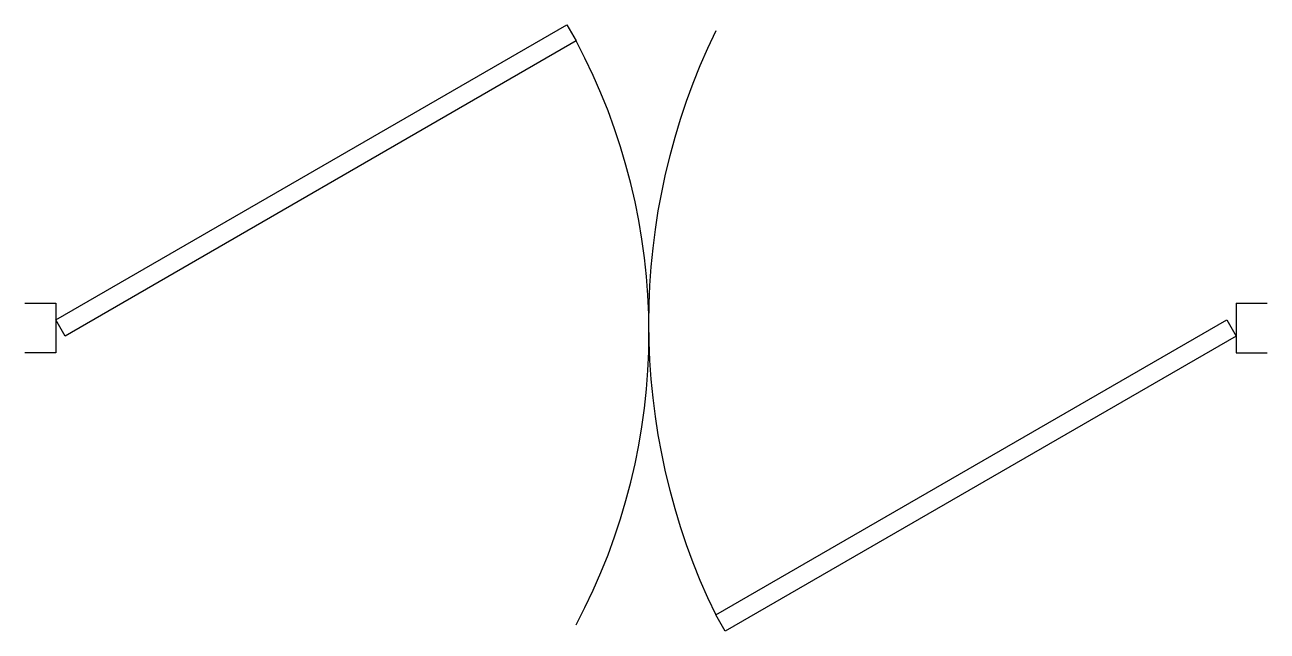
# Model space of a CAD drawing. Header units: inches. Extents: x 3.289 to 4.289, y 1.72 to 2.208.
import ezdxf

# ---------------------------------------------------------------- set-up
doc = ezdxf.new("R2010")
doc.units = ezdxf.units.IN
doc.header["$MEASUREMENT"] = 0

msp = doc.modelspace()

# ---------------------------------------------------------------- linework, layer by layer
for p, q in [((3.2886, 1.9845), (3.3136, 1.9845)), ((3.3136, 1.9845), (3.3136, 1.9445)), ((4.2636, 1.9845), (4.2636, 1.9445)), ((4.2636, 1.9845), (4.2886, 1.9845)), ((3.3136, 1.9445), (3.2886, 1.9445)), ((4.2636, 1.9445), (4.2886, 1.9445))]:
    msp.add_line(p, q)
for points in [[(3.3136, 1.971), (3.725, 2.2085), (3.7325, 2.1955), (3.3211, 1.958)], [(4.2636, 1.958), (3.8522, 1.7205), (3.8447, 1.7335), (4.2561, 1.971)]]:
    msp.add_lwpolyline(points, close=True)
for centre, radius, start, end in [((4.3277, 1.9685), 0.5371, 154.0516, 205.9484), ((3.2906, 1.9605), 0.5004, 331.9931, 28.0069)]:
    msp.add_arc(centre, radius, start, end)

doc.saveas('drawing.dxf')
